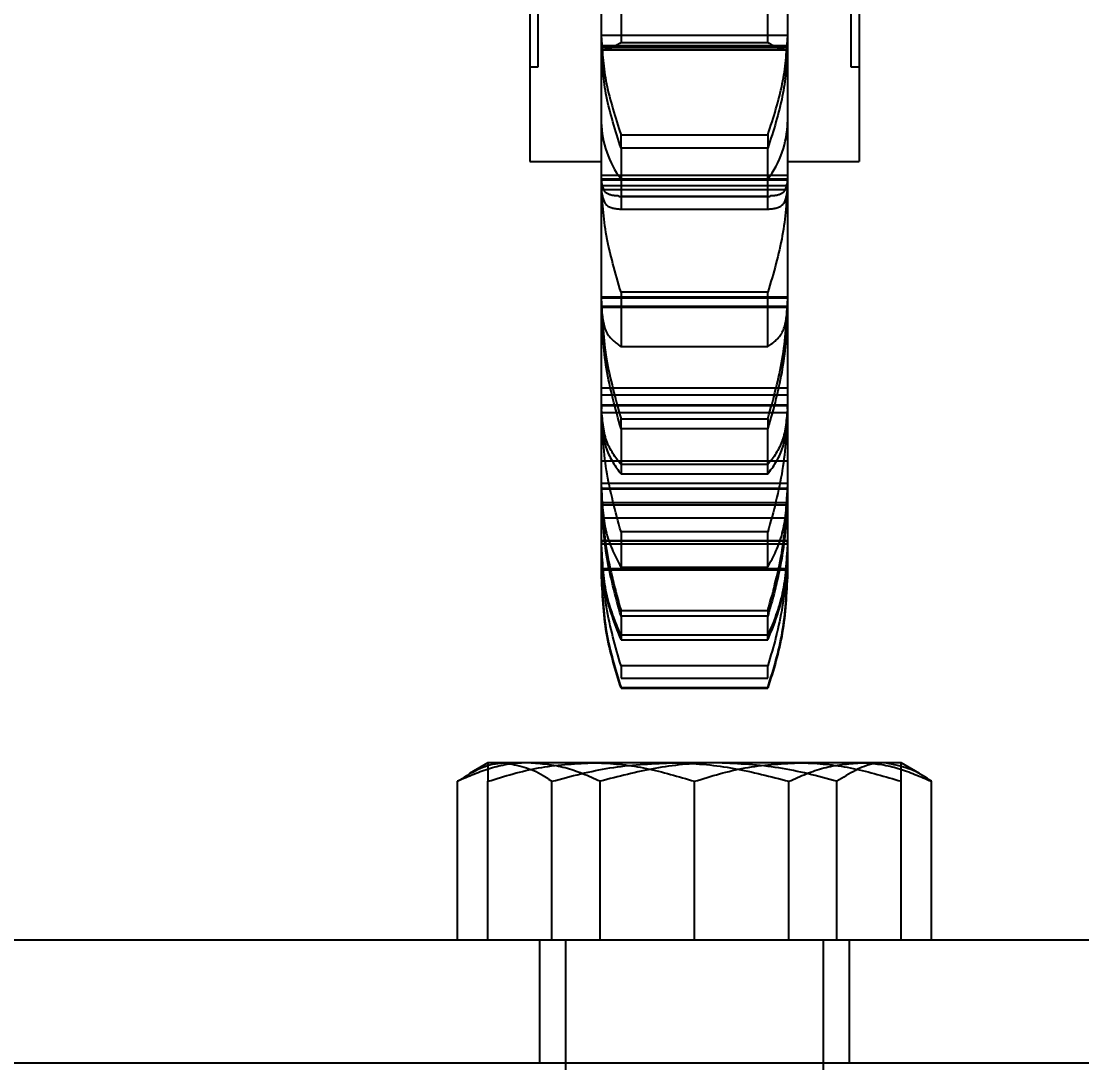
# Model space of a CAD drawing. Header units: metres. Extents: x 0 to 21025, y 0 to 14850.
# Drawn here: x 8826.08 to 8867.15, y 13042.68 to 13083.01 of the extents above; entities that cross this region are included whole.
import ezdxf

# ---------------------------------------------------------------- set-up
doc = ezdxf.new("R2010")
doc.units = ezdxf.units.M
doc.header["$LTSCALE"] = 25
doc.linetypes.add('HIDDEN2', pattern=[4.7625, 3.175, -1.5875])
for name, color, linetype in [('18_COTAS', 7, 'Continuous'), ('SL4', 4, 'Continuous'), ('ST1', 7, 'HIDDEN2')]:
    doc.layers.add(name, color=color, linetype=linetype)
doc.styles.add('ROMANS', font='ROMANS.SHX')
doc.dimstyles.new('25___1-25', dxfattribs={"dimscale": 25, "dimtxt": 2.5, "dimasz": 2, "dimexe": 1.5, "dimexo": 1, "dimgap": 0.5, "dimtad": 1, "dimzin": 12, "dimtxsty": 'ROMANS', "dimcen": 0, "dimclrd": 256, "dimclre": 256, "dimclrt": 3, "dimazin": 3, "dimtfac": 1, "dimtmove": 0, "dimatfit": 0, "dimfxl": 1, "dimlwd": -1, "dimlwe": -1, "dimarcsym": 0})

# ---------------------------------------------------------------- blocks, each defined once
blk = doc.blocks.new('*D14')
at = {"layer": '18_COTAS', "transparency": 16777216}
for p, q in [((8767.149, 13416.484), (9534.934, 13416.484)), ((9497.434, 11742.681), (9497.434, 13366.484)), ((8955.399, 11692.681), (9534.934, 11692.681))]:
    blk.add_line(p, q, dxfattribs=at)
for points in [[(9489.1, 13366.484), (9505.767, 13366.484), (9497.434, 13416.484)], [(9489.1, 11742.681), (9505.767, 11742.681), (9497.434, 11692.681)]]:
    blk.add_solid(points, dxfattribs=at)
at = {"layer": 'Defpoints', "color": 0, "transparency": 16777216}
for p in [(8742.149, 13416.484), (9497.434, 13416.484), (8930.399, 11692.681)]:
    blk.add_point(p, dxfattribs=at)
at = {"layer": '18_COTAS', "color": 3, "transparency": 16777216, "insert": (9447.731, 12554.582), "char_height": 62.5, "attachment_point": 5, "rotation": 90, "style": 'ROMANS'}
blk.add_mtext('1723,8', dxfattribs=at)

msp = doc.modelspace()

# ---------------------------------------------------------------- linework, layer by layer
at = {"layer": 'SL4'}
msp.add_line((8599.911, 13042.681), (8884.386, 13042.681), dxfattribs=at)
at = {"layer": 'ST1'}
for p, q in [((8846.092, 13081.242), (8846.092, 13089.082)), ((8858.205, 13089.082), (8858.205, 13081.242)), ((8848.544, 13081.984), (8848.544, 13087.592)), ((8855.754, 13087.592), (8855.754, 13081.984)), ((8845.774, 13087.227), (8845.774, 13077.577)), ((8858.524, 13087.227), (8858.524, 13077.577)), ((8849.305, 13084.758), (8849.305, 13082.18)), ((8854.992, 13082.18), (8854.992, 13084.758)), ((8855.754, 13082.45), (8848.544, 13082.45)), ((8855.754, 13082.061), (8848.544, 13082.061)), ((8855.754, 13082.033), (8848.544, 13082.033)), ((8848.544, 13082.033), (8848.544, 13082.017)), ((8848.544, 13082.017), (8848.544, 13082.033)), ((8848.544, 13081.895), (8848.544, 13082.017)), ((8855.754, 13081.984), (8848.544, 13081.984)), ((8848.544, 13081.895), (8848.544, 13081.984)), ((8849.305, 13082.18), (8854.992, 13082.18)), ((8855.754, 13082.017), (8855.754, 13082.033)), ((8855.754, 13082.033), (8855.754, 13082.017)), ((8855.754, 13081.984), (8855.754, 13081.895)), ((8848.541, 13081.902), (8855.756, 13081.902)), ((8848.544, 13079.095), (8848.544, 13081.895)), ((8855.754, 13081.895), (8855.754, 13079.095)), ((8845.774, 13081.242), (8846.092, 13081.242)), ((8858.205, 13081.242), (8858.524, 13081.242)), ((8848.544, 13076.437), (8848.544, 13079.095)), ((8855.754, 13079.095), (8855.754, 13076.437)), ((8849.305, 13078.096), (8849.305, 13078.607)), ((8849.305, 13078.607), (8854.992, 13078.607)), ((8854.992, 13078.607), (8854.992, 13078.096)), ((8849.305, 13078.096), (8849.305, 13076.901)), ((8854.992, 13078.096), (8849.305, 13078.096)), ((8854.992, 13076.901), (8854.992, 13078.096)), ((8845.774, 13077.577), (8848.544, 13077.577)), ((8855.754, 13077.577), (8858.524, 13077.577)), ((8855.754, 13077.039), (8848.544, 13077.039)), ((8855.754, 13076.896), (8848.544, 13076.896)), ((8855.754, 13076.851), (8848.544, 13076.851)), ((8848.544, 13076.748), (8848.544, 13076.851)), ((8848.544, 13076.851), (8848.544, 13076.748)), ((8855.754, 13076.633), (8848.544, 13076.633)), ((8849.305, 13076.901), (8854.992, 13076.901)), ((8849.305, 13076.901), (8849.305, 13075.73)), ((8854.992, 13075.73), (8854.992, 13076.901)), ((8855.754, 13076.851), (8855.754, 13076.748)), ((8855.754, 13076.748), (8855.754, 13076.851)), ((8855.754, 13076.476), (8848.544, 13076.476)), ((8848.544, 13071.92), (8848.544, 13076.437)), ((8849.222, 13076.217), (8855.076, 13076.217)), ((8854.992, 13076.221), (8849.305, 13076.221)), ((8855.754, 13076.437), (8855.754, 13071.92)), ((8849.305, 13075.73), (8854.992, 13075.73)), ((8854.992, 13072.514), (8849.305, 13072.514)), ((8849.305, 13072.514), (8849.305, 13070.413)), ((8854.992, 13070.413), (8854.992, 13072.514)), ((8855.754, 13072.325), (8848.544, 13072.325)), ((8855.754, 13072.285), (8848.544, 13072.285)), ((8848.544, 13071.959), (8848.544, 13071.899)), ((8855.754, 13071.959), (8848.544, 13071.959)), ((8848.544, 13071.899), (8848.544, 13071.959)), ((8855.754, 13071.92), (8848.544, 13071.92)), ((8848.544, 13071.805), (8848.544, 13071.92)), ((8848.544, 13067.771), (8848.544, 13071.805)), ((8855.754, 13071.899), (8855.754, 13071.959)), ((8855.754, 13071.959), (8855.754, 13071.899)), ((8855.754, 13071.92), (8855.754, 13071.805)), ((8855.754, 13071.805), (8855.754, 13067.771)), ((8849.305, 13070.413), (8854.992, 13070.413)), ((8855.754, 13068.799), (8848.544, 13068.799)), ((8855.754, 13068.534), (8848.544, 13068.534)), ((8855.754, 13068.144), (8848.544, 13068.144)), ((8855.754, 13068.112), (8848.544, 13068.112)), ((8848.544, 13067.989), (8848.544, 13068.112)), ((8848.544, 13068.112), (8848.544, 13067.989)), ((8855.754, 13068.112), (8855.754, 13067.989)), ((8855.754, 13067.989), (8855.754, 13068.112)), ((8855.754, 13067.85), (8848.544, 13067.85)), ((8848.544, 13064.896), (8848.544, 13067.771)), ((8849.305, 13067.232), (8849.305, 13067.619)), ((8849.305, 13067.619), (8854.992, 13067.619)), ((8854.992, 13067.619), (8854.992, 13067.232)), ((8855.754, 13067.771), (8855.754, 13064.896)), ((8854.992, 13067.232), (8849.305, 13067.232)), ((8849.305, 13067.232), (8849.305, 13065.484)), ((8854.992, 13065.484), (8854.992, 13067.232)), ((8855.754, 13065.97), (8848.544, 13065.97)), ((8854.992, 13065.841), (8849.305, 13065.841)), ((8849.305, 13065.484), (8854.992, 13065.484)), ((8855.754, 13065.115), (8848.544, 13065.115)), ((8848.544, 13064.919), (8848.544, 13064.824)), ((8855.754, 13064.919), (8848.544, 13064.919)), ((8848.544, 13064.824), (8848.544, 13064.919)), ((8855.754, 13064.896), (8848.544, 13064.896)), ((8848.544, 13064.768), (8848.544, 13064.896)), ((8848.544, 13062.646), (8848.544, 13064.768)), ((8855.754, 13064.824), (8855.754, 13064.919)), ((8855.754, 13064.919), (8855.754, 13064.824)), ((8855.754, 13064.896), (8855.754, 13064.768)), ((8855.754, 13064.768), (8855.754, 13062.646)), ((8855.754, 13064.365), (8848.544, 13064.365)), ((8855.754, 13064.273), (8848.544, 13064.273)), ((8855.754, 13063.762), (8848.544, 13063.762)), ((8849.305, 13063.238), (8849.305, 13061.867)), ((8854.992, 13063.238), (8849.305, 13063.238)), ((8854.992, 13061.867), (8854.992, 13063.238)), ((8855.754, 13062.887), (8848.544, 13062.887)), ((8855.754, 13062.872), (8848.544, 13062.872)), ((8848.544, 13062.743), (8848.544, 13062.872)), ((8848.544, 13062.872), (8848.544, 13062.743)), ((8855.754, 13062.755), (8848.544, 13062.755)), ((8855.754, 13062.872), (8855.754, 13062.743)), ((8855.754, 13062.743), (8855.754, 13062.872)), ((8848.544, 13061.759), (8848.544, 13062.646)), ((8855.754, 13062.646), (8855.754, 13061.759)), ((8849.305, 13061.867), (8854.992, 13061.867)), ((8848.544, 13061.805), (8848.544, 13061.679)), ((8855.754, 13061.805), (8848.544, 13061.805)), ((8848.544, 13061.763), (8848.544, 13061.644)), ((8855.754, 13061.763), (8848.544, 13061.763)), ((8848.544, 13061.644), (8848.544, 13061.763)), ((8855.754, 13061.759), (8848.544, 13061.759)), ((8848.544, 13061.633), (8848.544, 13061.759)), ((8848.544, 13061.514), (8848.544, 13061.633)), ((8855.754, 13061.679), (8855.754, 13061.805)), ((8855.754, 13061.644), (8855.754, 13061.763)), ((8855.754, 13061.763), (8855.754, 13061.644)), ((8855.754, 13061.759), (8855.754, 13061.633)), ((8855.754, 13061.633), (8855.754, 13061.514)), ((8849.305, 13059.974), (8849.305, 13060.19)), ((8849.305, 13060.19), (8854.992, 13060.19)), ((8854.992, 13059.974), (8849.305, 13059.974)), ((8849.305, 13059.974), (8849.305, 13059.054)), ((8854.992, 13060.19), (8854.992, 13059.974)), ((8854.992, 13059.054), (8854.992, 13059.974)), ((8854.992, 13059.233), (8849.305, 13059.233)), ((8849.305, 13059.054), (8854.992, 13059.054)), ((8849.305, 13058.049), (8849.305, 13057.573)), ((8854.992, 13058.049), (8849.305, 13058.049)), ((8854.992, 13057.573), (8854.992, 13058.049)), ((8849.305, 13057.573), (8854.992, 13057.573)), ((8849.305, 13057.196), (8849.305, 13057.216)), ((8849.305, 13057.216), (8854.992, 13057.216)), ((8854.992, 13057.196), (8849.305, 13057.196)), ((8849.305, 13057.196), (8849.305, 13057.181)), ((8849.305, 13057.181), (8854.992, 13057.181)), ((8854.992, 13057.216), (8854.992, 13057.196)), ((8854.992, 13057.181), (8854.992, 13057.196)), ((8844.149, 13054.294), (8843.437, 13053.883)), ((8848.149, 13054.294), (8844.149, 13054.294)), ((8856.149, 13054.294), (8848.149, 13054.294)), ((8860.149, 13054.294), (8856.149, 13054.294)), ((8860.86, 13053.883), (8860.149, 13054.294)), ((8842.974, 13047.444), (8842.974, 13053.579)), ((8844.149, 13047.444), (8844.149, 13053.579)), ((8846.629, 13047.444), (8846.629, 13053.579)), ((8848.493, 13047.444), (8848.493, 13053.579)), ((8852.149, 13047.444), (8852.149, 13053.579)), ((8855.804, 13047.444), (8855.804, 13053.579)), ((8857.668, 13047.444), (8857.668, 13053.579)), ((8860.149, 13047.444), (8860.149, 13053.579)), ((8861.323, 13047.444), (8861.323, 13053.579)), ((8811.914, 13047.444), (8874.151, 13047.444)), ((8846.149, 13047.444), (8846.149, 13042.681)), ((8847.149, 13047.444), (8847.149, 13018.272)), ((8857.149, 13018.272), (8857.149, 13047.444)), ((8858.149, 13042.681), (8858.149, 13047.444))]:
    msp.add_line(p, q, dxfattribs=at)
for centre, start, end in [((8852.301, 13079.171), 181.1639, 217.1484), ((8851.996, 13079.171), 322.8516, 358.8361)]:
    msp.add_arc(centre, 3.759, start, end, dxfattribs=at)
for points, knots in [([(8848.544, 13082.363), (8848.581, 13081.785), (8848.657, 13080.628), (8849.089, 13079.281), (8849.305, 13078.607)], [0, 0, 0, 0, 0.499427, 1, 1, 1, 1]), ([(8848.7, 13081.935), (8848.713, 13081.925), (8848.782, 13081.867), (8849.07, 13082.04), (8849.305, 13082.18)], [0, 0, 0, 0, 0.183122, 1, 1, 1, 1]), ([(8854.992, 13078.607), (8855.208, 13079.28), (8855.64, 13080.627), (8855.716, 13081.785), (8855.754, 13082.363)], [0, 0, 0, 0, 0.5003717, 1, 1, 1, 1]), ([(8854.992, 13082.18), (8855.227, 13082.04), (8855.515, 13081.868), (8855.584, 13081.925), (8855.597, 13081.935)], [0, 0, 0, 0, 0.815701, 1, 1, 1, 1]), ([(8849.305, 13078.096), (8849.089, 13078.776), (8848.657, 13080.134), (8848.581, 13081.309), (8848.544, 13081.895)], [0, 0, 0, 0, 0.5001333, 1, 1, 1, 1]), ([(8855.754, 13081.895), (8855.716, 13081.309), (8855.641, 13080.135), (8855.208, 13078.777), (8854.992, 13078.096)], [0, 0, 0, 0, 0.499098, 1, 1, 1, 1]), ([(8849.222, 13076.24), (8849.04, 13076.252), (8848.644, 13076.278), (8848.579, 13076.655), (8848.544, 13076.859)], [0, 0, 0, 0, 0.4599897, 1, 1, 1, 1]), ([(8849.305, 13072.514), (8849.089, 13073.252), (8848.657, 13074.727), (8848.581, 13076.075), (8848.544, 13076.748)], [0, 0, 0, 0, 0.500513, 1, 1, 1, 1]), ([(8855.754, 13076.748), (8855.716, 13076.075), (8855.64, 13074.727), (8855.208, 13073.252), (8854.992, 13072.514)], [0, 0, 0, 0, 0.49948, 1, 1, 1, 1]), ([(8855.754, 13076.859), (8855.718, 13076.655), (8855.653, 13076.278), (8855.257, 13076.252), (8855.076, 13076.24)], [0, 0, 0, 0, 0.5400023, 1, 1, 1, 1]), ([(8848.544, 13076.437), (8848.581, 13076.224), (8848.657, 13075.798), (8849.089, 13075.753), (8849.305, 13075.73)], [0, 0, 0, 0, 0.499098, 1, 1, 1, 1]), ([(8854.992, 13075.73), (8855.208, 13075.753), (8855.64, 13075.798), (8855.716, 13076.224), (8855.754, 13076.437)], [0, 0, 0, 0, 0.500133, 1, 1, 1, 1]), ([(8848.544, 13072.17), (8848.581, 13071.429), (8848.657, 13069.945), (8849.089, 13068.395), (8849.305, 13067.619)], [0, 0, 0, 0, 0.499098, 1, 1, 1, 1]), ([(8854.992, 13067.619), (8855.208, 13068.394), (8855.64, 13069.944), (8855.716, 13071.428), (8855.754, 13072.17)], [0, 0, 0, 0, 0.500133, 1, 1, 1, 1]), ([(8848.544, 13071.899), (8848.581, 13071.558), (8848.657, 13070.875), (8849.089, 13070.567), (8849.305, 13070.413)], [0, 0, 0, 0, 0.499464, 1, 1, 1, 1]), ([(8849.305, 13067.232), (8849.089, 13068.01), (8848.657, 13069.564), (8848.581, 13071.058), (8848.544, 13071.805)], [0, 0, 0, 0, 0.500534, 1, 1, 1, 1]), ([(8854.992, 13070.413), (8855.208, 13070.567), (8855.64, 13070.875), (8855.716, 13071.558), (8855.754, 13071.899)], [0, 0, 0, 0, 0.500529, 1, 1, 1, 1]), ([(8855.754, 13071.805), (8855.716, 13071.058), (8855.64, 13069.564), (8855.208, 13068.01), (8854.992, 13067.232)], [0, 0, 0, 0, 0.499459, 1, 1, 1, 1]), ([(8849.305, 13065.841), (8849.089, 13066.122), (8848.657, 13066.684), (8848.581, 13067.606), (8848.544, 13068.066)], [0, 0, 0, 0, 0.5002609, 1, 1, 1, 1]), ([(8855.754, 13068.066), (8855.716, 13067.606), (8855.64, 13066.684), (8855.208, 13066.122), (8854.992, 13065.841)], [0, 0, 0, 0, 0.499419, 1, 1, 1, 1]), ([(8849.305, 13063.238), (8849.089, 13064.03), (8848.657, 13065.612), (8848.581, 13067.197), (8848.544, 13067.989)], [0, 0, 0, 0, 0.500372, 1, 1, 1, 1]), ([(8848.544, 13067.771), (8848.581, 13067.301), (8848.657, 13066.36), (8849.089, 13065.777), (8849.305, 13065.484)], [0, 0, 0, 0, 0.499124, 1, 1, 1, 1]), ([(8855.754, 13067.989), (8855.716, 13067.197), (8855.64, 13065.612), (8855.208, 13064.03), (8854.992, 13063.238)], [0, 0, 0, 0, 0.499427, 1, 1, 1, 1]), ([(8854.992, 13065.484), (8855.208, 13065.776), (8855.64, 13066.36), (8855.716, 13067.301), (8855.754, 13067.771)], [0, 0, 0, 0, 0.500152, 1, 1, 1, 1]), ([(8848.544, 13064.986), (8848.581, 13064.171), (8848.657, 13062.539), (8849.089, 13060.974), (8849.305, 13060.19)], [0, 0, 0, 0, 0.4994185, 1, 1, 1, 1]), ([(8848.544, 13064.824), (8848.581, 13064.249), (8848.657, 13063.097), (8849.089, 13062.277), (8849.305, 13061.867)], [0, 0, 0, 0, 0.499479, 1, 1, 1, 1]), ([(8849.305, 13059.974), (8849.089, 13060.756), (8848.657, 13062.317), (8848.581, 13063.951), (8848.544, 13064.768)], [0, 0, 0, 0, 0.500513, 1, 1, 1, 1]), ([(8854.992, 13060.19), (8855.208, 13060.973), (8855.64, 13062.539), (8855.716, 13064.171), (8855.754, 13064.986)], [0, 0, 0, 0, 0.500261, 1, 1, 1, 1]), ([(8854.992, 13061.867), (8855.208, 13062.277), (8855.64, 13063.097), (8855.716, 13064.249), (8855.754, 13064.824)], [0, 0, 0, 0, 0.500514, 1, 1, 1, 1]), ([(8855.754, 13064.768), (8855.716, 13063.951), (8855.64, 13062.317), (8855.208, 13060.756), (8854.992, 13059.974)], [0, 0, 0, 0, 0.49948, 1, 1, 1, 1]), ([(8849.305, 13059.233), (8849.089, 13059.751), (8848.657, 13060.785), (8848.581, 13062.114), (8848.544, 13062.778)], [0, 0, 0, 0, 0.500133, 1, 1, 1, 1]), ([(8849.305, 13058.049), (8849.089, 13058.799), (8848.657, 13060.296), (8848.581, 13061.928), (8848.544, 13062.743)], [0, 0, 0, 0, 0.500133, 1, 1, 1, 1]), ([(8855.754, 13062.778), (8855.716, 13062.115), (8855.641, 13060.785), (8855.208, 13059.751), (8854.992, 13059.233)], [0, 0, 0, 0, 0.499098, 1, 1, 1, 1]), ([(8855.754, 13062.743), (8855.716, 13061.929), (8855.641, 13060.298), (8855.208, 13058.8), (8854.992, 13058.049)], [0, 0, 0, 0, 0.499098, 1, 1, 1, 1]), ([(8848.544, 13062.646), (8848.581, 13061.975), (8848.657, 13060.632), (8849.089, 13059.581), (8849.305, 13059.054)], [0, 0, 0, 0, 0.499464, 1, 1, 1, 1]), ([(8854.992, 13059.054), (8855.208, 13059.581), (8855.64, 13060.632), (8855.716, 13061.975), (8855.754, 13062.646)], [0, 0, 0, 0, 0.500529, 1, 1, 1, 1]), ([(8848.544, 13061.679), (8848.581, 13060.888), (8848.657, 13059.305), (8849.089, 13057.913), (8849.305, 13057.216)], [0, 0, 0, 0, 0.499479, 1, 1, 1, 1]), ([(8849.305, 13057.196), (8849.089, 13057.887), (8848.657, 13059.268), (8848.581, 13060.845), (8848.544, 13061.633)], [0, 0, 0, 0, 0.500372, 1, 1, 1, 1]), ([(8854.992, 13057.216), (8855.208, 13057.913), (8855.64, 13059.305), (8855.716, 13060.888), (8855.754, 13061.679)], [0, 0, 0, 0, 0.500514, 1, 1, 1, 1]), ([(8855.754, 13061.633), (8855.716, 13060.845), (8855.64, 13059.269), (8855.208, 13057.887), (8854.992, 13057.196)], [0, 0, 0, 0, 0.499427, 1, 1, 1, 1]), ([(8842.974, 13053.579), (8843.448, 13053.877), (8844.051, 13054.256), (8844.669, 13054.287), (8844.802, 13054.294)], [0, 0, 0, 0, 0.785622, 1, 1, 1, 1]), ([(8845.733, 13054.294), (8845.668, 13054.293), (8845.173, 13054.286), (8844.239, 13054.13), (8843.398, 13053.764), (8842.974, 13053.579)], [0, 0, 0, 0, 0.070086, 0.530782, 1, 1, 1, 1]), ([(8844.149, 13053.579), (8844.798, 13053.779), (8846.109, 13054.182), (8847.465, 13054.256), (8848.149, 13054.294)], [0, 0, 0, 0, 0.495458, 1, 1, 1, 1]), ([(8844.149, 13054.294), (8844.149, 13054.199), (8844.149, 13054.082), (8844.149, 13053.659), (8844.149, 13053.579)], [0, 0, 0, 0, 0.811304, 1, 1, 1, 1]), ([(8844.802, 13054.294), (8845.304, 13054.199), (8845.922, 13054.082), (8846.517, 13053.659), (8846.629, 13053.579)], [0, 0, 0, 0, 0.811304, 1, 1, 1, 1]), ([(8848.493, 13053.579), (8848.045, 13053.779), (8847.14, 13054.182), (8846.205, 13054.256), (8845.733, 13054.294)], [0, 0, 0, 0, 0.495458, 1, 1, 1, 1]), ([(8846.629, 13053.579), (8847.374, 13053.779), (8848.878, 13054.182), (8850.433, 13054.256), (8851.217, 13054.294)], [0, 0, 0, 0, 0.495458, 1, 1, 1, 1]), ([(8848.149, 13054.294), (8848.243, 13054.293), (8848.961, 13054.286), (8850.315, 13054.13), (8851.534, 13053.764), (8852.149, 13053.579)], [0, 0, 0, 0, 0.070086, 0.530782, 1, 1, 1, 1]), ([(8853.08, 13054.294), (8852.972, 13054.293), (8852.148, 13054.286), (8850.596, 13054.13), (8849.198, 13053.764), (8848.493, 13053.579)], [0, 0, 0, 0, 0.070086, 0.530782, 1, 1, 1, 1]), ([(8851.217, 13054.294), (8851.326, 13054.293), (8852.149, 13054.286), (8853.702, 13054.13), (8855.099, 13053.764), (8855.804, 13053.579)], [0, 0, 0, 0, 0.070086, 0.530782, 1, 1, 1, 1]), ([(8852.149, 13053.579), (8852.798, 13053.779), (8854.109, 13054.182), (8855.465, 13054.256), (8856.149, 13054.294)], [0, 0, 0, 0, 0.495458, 1, 1, 1, 1]), ([(8857.668, 13053.579), (8856.923, 13053.779), (8855.419, 13054.182), (8853.865, 13054.256), (8853.08, 13054.294)], [0, 0, 0, 0, 0.495458, 1, 1, 1, 1]), ([(8855.804, 13053.579), (8856.252, 13053.779), (8857.157, 13054.182), (8858.092, 13054.256), (8858.564, 13054.294)], [0, 0, 0, 0, 0.495458, 1, 1, 1, 1]), ([(8856.149, 13054.294), (8856.243, 13054.293), (8856.961, 13054.286), (8858.315, 13054.13), (8859.534, 13053.764), (8860.149, 13053.579)], [0, 0, 0, 0, 0.070086, 0.530782, 1, 1, 1, 1]), ([(8859.495, 13054.294), (8859.363, 13054.287), (8858.745, 13054.256), (8858.141, 13053.877), (8857.668, 13053.579)], [0, 0, 0, 0, 0.214378, 1, 1, 1, 1]), ([(8858.564, 13054.294), (8858.629, 13054.293), (8859.124, 13054.286), (8860.058, 13054.13), (8860.899, 13053.764), (8861.323, 13053.579)], [0, 0, 0, 0, 0.070086, 0.530782, 1, 1, 1, 1]), ([(8861.323, 13053.579), (8861.211, 13053.659), (8860.616, 13054.082), (8859.997, 13054.199), (8859.495, 13054.294)], [0, 0, 0, 0, 0.188696, 1, 1, 1, 1]), ([(8860.149, 13053.579), (8860.149, 13053.659), (8860.149, 13054.082), (8860.149, 13054.199), (8860.149, 13054.294)], [0, 0, 0, 0, 0.188696, 1, 1, 1, 1])]:
    msp.add_open_spline(points, degree=3, knots=knots, dxfattribs=at)

# ---------------------------------------------------------------- dimensions: what is measured, and where the dimension line sits
at = {"layer": '18_COTAS'}
dim = msp.add_linear_dim(base=(9497.434, 13416.484), p1=(8930.399, 11692.681), p2=(8742.149, 13416.484), angle=90, dimstyle='25___1-25', dxfattribs=at)
dim.commit()
dim.dimension.update_dxf_attribs({"geometry": '*D14', "text_midpoint": (9447.731, 12554.582)})

doc.saveas('drawing.dxf')
